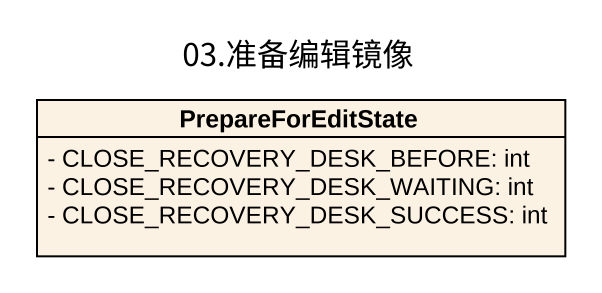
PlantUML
@startuml
title 03.准备编辑镜像
hide circle
hide empty members
skinparam classAttributeIconSize 0
class PrepareForEditState {
  - CLOSE_RECOVERY_DESK_BEFORE: int
  - CLOSE_RECOVERY_DESK_WAITING: int
  - CLOSE_RECOVERY_DESK_SUCCESS: int
}
@enduml
